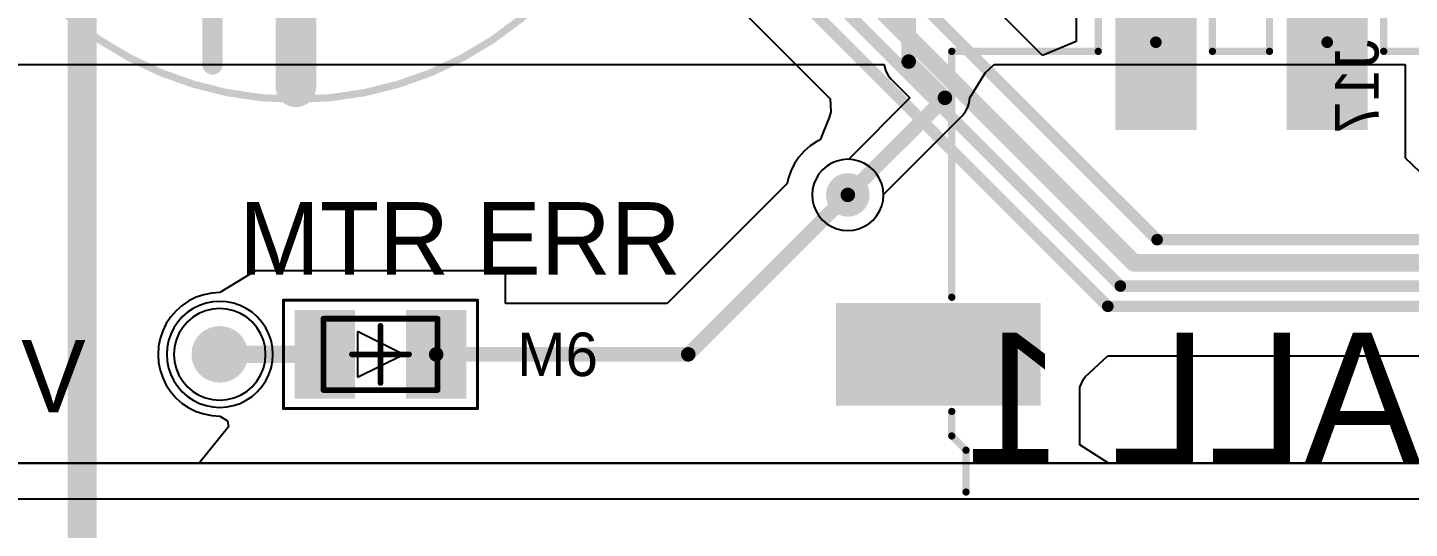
# Model space of a CAD drawing. Header units: millimetres. Extents: x 5.97 to 14.78, y 3.86 to 11.35.
# Drawn here: x 9.043 to 9.995, y 5.41 to 5.755 of the extents above; entities that cross this region are included whole.
import ezdxf

# ---------------------------------------------------------------- set-up
doc = ezdxf.new("R2010")
doc.units = ezdxf.units.MM
doc.header["$MEASUREMENT"] = 0
for name, color, linetype in [('BottomLayer', 5, 'Continuous'), ('BottomOverlay', 54, 'Continuous'), ('BottomSolder', 6, 'Continuous'), ('Mechanical13', 56, 'Continuous'), ('Mechanical15', 56, 'Continuous'), ('Mechanical4', 56, 'Continuous'), ('MidLayer1', 16, 'Continuous'), ('MidLayer2', 76, 'Continuous'), ('MultiLayer', 9, 'Continuous'), ('TopLayer', 1, 'Continuous'), ('TopOverlay', 2, 'Continuous'), ('TopPaste', 8, 'Continuous'), ('TopSolder', 216, 'Continuous')]:
    doc.layers.add(name, color=color, linetype=linetype)

# ---------------------------------------------------------------- blocks, each defined once
blk = doc.blocks.new('M_____43045_0610_171')
at = {"layer": 'TopLayer'}
for points in [[(0.19587, 0.34016), (0.24587, 0.34016), (0.19587, 0.45512), (0.24587, 0.45512)], [(0.31398, 0.34016), (0.36398, 0.34016), (0.31398, 0.45512), (0.36398, 0.45512)], [(0.43209, 0.34016), (0.48209, 0.34016), (0.43209, 0.45512), (0.48209, 0.45512)], [(0.19587, 0.15787), (0.24587, 0.15787), (0.19587, 0.27283), (0.24587, 0.27283)], [(0.31398, 0.15787), (0.36398, 0.15787), (0.31398, 0.27283), (0.36398, 0.27283)], [(0.43209, 0.15787), (0.48209, 0.15787), (0.43209, 0.27283), (0.48209, 0.27283)], [(0.13839, -0.03248), (0.13839, 0.03248), (0.00335, -0.03248), (0.00335, 0.03248)], [(0.67717, -0.03248), (0.67717, 0.03248), (0.54213, -0.03248), (0.54213, 0.03248)]]:
    blk.add_solid(points, dxfattribs=at)
at = {"layer": 'TopOverlay', "const_width": 0.005}
for points in [[(0.1811, 0.47244), (0.25984, 0.47244)], [(0.1811, 0.20904), (0.1811, 0.47244)], [(0.25984, 0.20904), (0.25984, 0.47244)], [(0.29921, 0.47244), (0.37795, 0.47244)], [(0.29921, 0.20904), (0.29921, 0.47244)], [(0.37795, 0.20904), (0.37795, 0.47244)], [(0.41732, 0.47244), (0.49606, 0.47244)], [(0.41732, 0.20904), (0.41732, 0.47244)], [(0.49606, 0.20844), (0.49606, 0.47244)], [(0.08011, 0.20904), (0.1811, 0.20904)], [(0.08011, 0.03937), (0.08011, 0.20904)], [(0.25984, 0.20904), (0.29921, 0.20904)], [(0.37795, 0.20904), (0.41732, 0.20904)], [(0.49606, 0.20844), (0.59843, 0.20844)], [(0.59843, 0.03937), (0.59843, 0.20844)], [(0.08011, -0.05631), (0.08011, -0.03937)], [(0.59706, -0.05631), (0.59706, -0.03937)], [(0.08011, -0.05631), (0.08995, -0.06615)], [(0.58721, -0.06615), (0.59706, -0.05631)], [(0.08995, -0.095), (0.08995, -0.06615)], [(0.58721, -0.095), (0.58721, -0.06615)]]:
    blk.add_lwpolyline(points, dxfattribs=at)
at = {"layer": 'TopOverlay', "const_width": 0.0025}
for points in [[(0.17985, 0.47244, 1), (0.18235, 0.47244, 1)], [(0.17985, 0.47244, 1), (0.18235, 0.47244, 1)], [(0.25859, 0.47244, 1), (0.26109, 0.47244, 1)], [(0.25859, 0.47244, 1), (0.26109, 0.47244, 1)], [(0.29796, 0.47244, 1), (0.30046, 0.47244, 1)], [(0.29796, 0.47244, 1), (0.30046, 0.47244, 1)], [(0.3767, 0.47244, 1), (0.3792, 0.47244, 1)], [(0.3767, 0.47244, 1), (0.3792, 0.47244, 1)], [(0.41607, 0.47244, 1), (0.41857, 0.47244, 1)], [(0.41607, 0.47244, 1), (0.41857, 0.47244, 1)], [(0.49481, 0.47244, 1), (0.49731, 0.47244, 1)], [(0.49481, 0.47244, 1), (0.49731, 0.47244, 1)], [(0.07886, 0.20904, 1), (0.08136, 0.20904, 1)], [(0.07886, 0.20904, 1), (0.08136, 0.20904, 1)], [(0.17985, 0.20904, 1), (0.18235, 0.20904, 1)], [(0.17985, 0.20904, 1), (0.18235, 0.20904, 1)], [(0.25859, 0.20904, 1), (0.26109, 0.20904, 1)], [(0.25859, 0.20904, 1), (0.26109, 0.20904, 1)], [(0.29796, 0.20904, 1), (0.30046, 0.20904, 1)], [(0.29796, 0.20904, 1), (0.30046, 0.20904, 1)], [(0.3767, 0.20904, 1), (0.3792, 0.20904, 1)], [(0.3767, 0.20904, 1), (0.3792, 0.20904, 1)], [(0.41607, 0.20904, 1), (0.41857, 0.20904, 1)], [(0.41607, 0.20904, 1), (0.41857, 0.20904, 1)], [(0.49481, 0.20844, 1), (0.49731, 0.20844, 1)], [(0.49481, 0.20844, 1), (0.49731, 0.20844, 1)], [(0.59718, 0.20844, 1), (0.59968, 0.20844, 1)], [(0.59718, 0.20844, 1), (0.59968, 0.20844, 1)], [(0.07886, 0.03937, 1), (0.08136, 0.03937, 1)], [(0.59718, 0.03937, 1), (0.59968, 0.03937, 1)], [(0.07886, -0.03937, 1), (0.08136, -0.03937, 1)], [(0.59581, -0.03937, 1), (0.59831, -0.03937, 1)], [(0.07886, -0.05631, 1), (0.08136, -0.05631, 1)], [(0.07886, -0.05631, 1), (0.08136, -0.05631, 1)], [(0.59581, -0.05631, 1), (0.59831, -0.05631, 1)], [(0.59581, -0.05631, 1), (0.59831, -0.05631, 1)], [(0.0887, -0.06615, 1), (0.0912, -0.06615, 1)], [(0.0887, -0.06615, 1), (0.0912, -0.06615, 1)], [(0.58596, -0.06615, 1), (0.58846, -0.06615, 1)], [(0.58596, -0.06615, 1), (0.58846, -0.06615, 1)], [(0.0887, -0.095, 1), (0.0912, -0.095, 1)], [(0.58596, -0.095, 1), (0.58846, -0.095, 1)]]:
    blk.add_lwpolyline(points, format="xyb", close=True, dxfattribs=at)
at = {"layer": 'TopPaste'}
for points in [[(0.19287, 0.33716), (0.24887, 0.33716), (0.19287, 0.45812), (0.24887, 0.45812)], [(0.31098, 0.33716), (0.36698, 0.33716), (0.31098, 0.45812), (0.36698, 0.45812)], [(0.42909, 0.33716), (0.48509, 0.33716), (0.42909, 0.45812), (0.48509, 0.45812)], [(0.19287, 0.15487), (0.24887, 0.15487), (0.19287, 0.27583), (0.24887, 0.27583)], [(0.31098, 0.15487), (0.36698, 0.15487), (0.31098, 0.27583), (0.36698, 0.27583)], [(0.42909, 0.15487), (0.48509, 0.15487), (0.42909, 0.27583), (0.48509, 0.27583)], [(0.14139, -0.03548), (0.14139, 0.03548), (0.00035, -0.03548), (0.00035, 0.03548)], [(0.68017, -0.03548), (0.68017, 0.03548), (0.53913, -0.03548), (0.53913, 0.03548)]]:
    blk.add_solid(points, dxfattribs=at)
at = {"layer": 'TopSolder'}
for points in [[(0.19337, 0.33766), (0.24837, 0.33766), (0.19337, 0.45762), (0.24837, 0.45762)], [(0.31148, 0.33766), (0.36648, 0.33766), (0.31148, 0.45762), (0.36648, 0.45762)], [(0.42959, 0.33766), (0.48459, 0.33766), (0.42959, 0.45762), (0.48459, 0.45762)], [(0.19337, 0.15537), (0.24837, 0.15537), (0.19337, 0.27533), (0.24837, 0.27533)], [(0.31148, 0.15537), (0.36648, 0.15537), (0.31148, 0.27533), (0.36648, 0.27533)], [(0.42959, 0.15537), (0.48459, 0.15537), (0.42959, 0.27533), (0.48459, 0.27533)], [(0.14089, -0.03498), (0.14089, 0.03498), (0.00085, -0.03498), (0.00085, 0.03498)], [(0.67967, -0.03498), (0.67967, 0.03498), (0.53963, -0.03498), (0.53963, 0.03498)]]:
    blk.add_solid(points, dxfattribs=at)
blk = doc.blocks.new('0805LED_RED_172')
at = {"layer": 'Mechanical13', "const_width": 0.00394}
for points in [[(-0.03937, -0.02461), (-0.03937, 0.02461)], [(-0.03937, 0.02461), (0.03937, 0.02461)], [(0.03937, -0.02461), (0.03937, 0.02461)], [(-0.03937, -0.02461), (0.03937, -0.02461)]]:
    blk.add_lwpolyline(points, dxfattribs=at)
at = {"layer": 'Mechanical13', "const_width": 0.00197}
for points in [[(-0.04035, 0.02461, 1), (-0.03839, 0.02461, 1)], [(-0.04035, 0.02461, 1), (-0.03839, 0.02461, 1)], [(0.03839, 0.02461, 1), (0.04035, 0.02461, 1)], [(0.03839, 0.02461, 1), (0.04035, 0.02461, 1)], [(-0.04035, -0.02461, 1), (-0.03839, -0.02461, 1)], [(-0.04035, -0.02461, 1), (-0.03839, -0.02461, 1)], [(0.03839, -0.02461, 1), (0.04035, -0.02461, 1)], [(0.03839, -0.02461, 1), (0.04035, -0.02461, 1)]]:
    blk.add_lwpolyline(points, format="xyb", close=True, dxfattribs=at)
at = {"layer": 'Mechanical15'}
for points, const_width in [([(-0.06693, -0.0374), (-0.06693, 0.0374)], 0.00197), ([(-0.06693, 0.0374), (0.06693, 0.0374)], 0.00197), ([(0.06693, -0.0374), (0.06693, 0.0374)], 0.00197), ([(0, -0.01969), (0, 0.01969)], 0.00394), ([(-0.01969, 0), (0.01969, 0)], 0.00394), ([(-0.06693, -0.0374), (0.06693, -0.0374)], 0.00197)]:
    blk.add_lwpolyline(points, dxfattribs=dict(at, const_width=const_width))
for points, const_width in [([(-0.06742, 0.0374, 1), (-0.06644, 0.0374, 1)], 0.000984), ([(-0.06742, 0.0374, 1), (-0.06644, 0.0374, 1)], 0.000984), ([(0.06644, 0.0374, 1), (0.06742, 0.0374, 1)], 0.000984), ([(0.06644, 0.0374, 1), (0.06742, 0.0374, 1)], 0.000984), ([(-0.00098, 0.01969, 1), (0.00098, 0.01969, 1)], 0.00197), ([(-0.02067, 0, 1), (-0.0187, 0, 1)], 0.00197), ([(0.0187, 0, 1), (0.02067, 0, 1)], 0.00197), ([(-0.00098, -0.01969, 1), (0.00098, -0.01969, 1)], 0.00197), ([(-0.06742, -0.0374, 1), (-0.06644, -0.0374, 1)], 0.000984), ([(-0.06742, -0.0374, 1), (-0.06644, -0.0374, 1)], 0.000984), ([(0.06644, -0.0374, 1), (0.06742, -0.0374, 1)], 0.000984), ([(0.06644, -0.0374, 1), (0.06742, -0.0374, 1)], 0.000984)]:
    blk.add_lwpolyline(points, format="xyb", close=True, dxfattribs=dict(at, const_width=const_width))
at = {"layer": 'TopLayer'}
for points in [[(-0.02067, -0.02756), (-0.02067, 0.02756), (-0.0561, -0.02756), (-0.0561, 0.02756)], [(0.0561, -0.02756), (0.0561, 0.02756), (0.02067, -0.02756), (0.02067, 0.02756)]]:
    blk.add_solid(points, dxfattribs=at)
at = {"layer": 'TopOverlay'}
for p, q in [((-0.01575, 0.01575), (-0.01575, -0.01575)), ((0.01575, 0), (-0.01575, 0.01575)), ((-0.01575, -0.01575), (0.01575, 0))]:
    blk.add_line(p, q, dxfattribs=at)
at = {"layer": 'TopOverlay', "const_width": 0.00394}
for points in [[(-0.01575, 0.02461), (0.01575, 0.02461)], [(-0.01575, -0.02461), (0.01575, -0.02461)]]:
    blk.add_lwpolyline(points, dxfattribs=at)
at = {"layer": 'TopOverlay', "const_width": 0.00197}
for points in [[(-0.01673, 0.02461, 1), (-0.01476, 0.02461, 1)], [(0.01476, 0.02461, 1), (0.01673, 0.02461, 1)], [(-0.01673, -0.02461, 1), (-0.01476, -0.02461, 1)], [(0.01476, -0.02461, 1), (0.01673, -0.02461, 1)]]:
    blk.add_lwpolyline(points, format="xyb", close=True, dxfattribs=at)
at = {"layer": 'TopPaste'}
for points in [[(-0.01767, -0.03056), (-0.01767, 0.03056), (-0.0591, -0.03056), (-0.0591, 0.03056)], [(0.0591, -0.03056), (0.0591, 0.03056), (0.01767, -0.03056), (0.01767, 0.03056)]]:
    blk.add_solid(points, dxfattribs=at)
at = {"layer": 'TopSolder'}
for points in [[(-0.01817, -0.03006), (-0.01817, 0.03006), (-0.0586, -0.03006), (-0.0586, 0.03006)], [(0.0586, -0.03006), (0.0586, 0.03006), (0.01817, -0.03006), (0.01817, 0.03006)]]:
    blk.add_solid(points, dxfattribs=at)
blk = doc.blocks.new('PS12_173')
at = {"layer": 'BottomLayer', "const_width": 0.03}
for points in [[(-0.015, 0.09843, 1), (0.015, 0.09843, 1)], [(-0.015, -0.09843, 1), (0.015, -0.09843, 1)]]:
    blk.add_lwpolyline(points, format="xyb", close=True, dxfattribs=at)
at = {"layer": 'BottomSolder', "const_width": 0.0325}
for points in [[(-0.01625, 0.09843, 1), (0.01625, 0.09843, 1)], [(-0.01625, -0.09843, 1), (0.01625, -0.09843, 1)]]:
    blk.add_lwpolyline(points, format="xyb", close=True, dxfattribs=at)
at = {"layer": 'MidLayer1', "const_width": 0.03}
for points in [[(-0.015, 0.09843, 1), (0.015, 0.09843, 1)], [(-0.015, -0.09843, 1), (0.015, -0.09843, 1)]]:
    blk.add_lwpolyline(points, format="xyb", close=True, dxfattribs=at)
at = {"layer": 'MidLayer2', "const_width": 0.03}
for points in [[(-0.015, 0.09843, 1), (0.015, 0.09843, 1)], [(-0.015, -0.09843, 1), (0.015, -0.09843, 1)]]:
    blk.add_lwpolyline(points, format="xyb", close=True, dxfattribs=at)
at = {"layer": 'MultiLayer', "const_width": 0.03}
for points in [[(-0.015, 0.09843, 1), (0.015, 0.09843, 1)], [(-0.015, -0.09843, 1), (0.015, -0.09843, 1)]]:
    blk.add_lwpolyline(points, format="xyb", close=True, dxfattribs=at)
at = {"layer": 'TopLayer', "const_width": 0.03}
for points in [[(-0.015, 0.09843, 1), (0.015, 0.09843, 1)], [(-0.015, -0.09843, 1), (0.015, -0.09843, 1)]]:
    blk.add_lwpolyline(points, format="xyb", close=True, dxfattribs=at)
at = {"layer": 'TopOverlay'}
for points, const_width in [([(0.24409, 0, 1), (-0.24409, 0, 1)], 0.005), ([(-0.24534, 0, 1), (-0.24284, 0, 1)], 0.0025), ([(0.24284, 0, 1), (0.24534, 0, 1)], 0.0025)]:
    blk.add_lwpolyline(points, format="xyb", close=True, dxfattribs=dict(at, const_width=const_width))
at = {"layer": 'TopSolder', "const_width": 0.0325}
for points in [[(-0.01625, 0.09843, 1), (0.01625, 0.09843, 1)], [(-0.01625, -0.09843, 1), (0.01625, -0.09843, 1)]]:
    blk.add_lwpolyline(points, format="xyb", close=True, dxfattribs=at)

msp = doc.modelspace()

# ---------------------------------------------------------------- linework, layer by layer
at = {"layer": 'BottomLayer'}
for p, q in [((8.965, 5.73), (9.63311, 5.73)), ((9.63311, 5.73), (9.63325, 5.72864)), ((9.63325, 5.72864), (9.63422, 5.72544)), ((9.70296, 5.72446), (9.70878, 5.72969)), ((9.70878, 5.72969), (9.70923, 5.73)), ((9.70923, 5.73), (9.99231, 5.73)), ((9.99231, 5.73), (9.99231, 5.6655)), ((9.63422, 5.72544), (9.6358, 5.72249)), ((9.6358, 5.72249), (9.63792, 5.7199)), ((9.63792, 5.7199), (9.65084, 5.70698)), ((9.69208, 5.70698), (9.70296, 5.72446)), ((9.65084, 5.70698), (9.60841, 5.66455)), ((9.69175, 5.70364), (9.69208, 5.70698)), ((9.68708, 5.6949), (9.6892, 5.69749)), ((9.6892, 5.69749), (9.69078, 5.70044)), ((9.69078, 5.70044), (9.69175, 5.70364)), ((9.63257, 5.64039), (9.68708, 5.6949)), ((9.59358, 5.65988), (9.59065, 5.65738)), ((9.59687, 5.6619), (9.59358, 5.65988)), ((9.60043, 5.66337), (9.59687, 5.6619)), ((9.60418, 5.66427), (9.60043, 5.66337)), ((9.60802, 5.66458), (9.60418, 5.66427)), ((9.60841, 5.66455), (9.60802, 5.66458)), ((9.99231, 5.6655), (9.99231, 5.6655)), ((9.99231, 5.6655), (10.00777, 5.65094)), ((9.58613, 5.65116), (9.58465, 5.64759)), ((9.58814, 5.65445), (9.58613, 5.65116)), ((9.59065, 5.65738), (9.58814, 5.65445)), ((9.58375, 5.64384), (9.58345, 5.64)), ((9.58465, 5.64759), (9.58375, 5.64384)), ((9.6326, 5.64), (9.63257, 5.64039)), ((9.58345, 5.64), (9.58375, 5.63616)), ((9.58375, 5.63616), (9.58465, 5.63241)), ((9.58465, 5.63241), (9.58613, 5.62884)), ((9.62992, 5.62884), (9.6314, 5.63241)), ((9.6314, 5.63241), (9.6323, 5.63616)), ((9.6323, 5.63616), (9.6326, 5.64)), ((9.58613, 5.62884), (9.58814, 5.62555)), ((9.58814, 5.62555), (9.59065, 5.62262)), ((9.59065, 5.62262), (9.59358, 5.62012)), ((9.62247, 5.62012), (9.6254, 5.62262)), ((9.6254, 5.62262), (9.62791, 5.62555)), ((9.62791, 5.62555), (9.62992, 5.62884)), ((9.59358, 5.62012), (9.59687, 5.6181)), ((9.59687, 5.6181), (9.60043, 5.61663)), ((9.60043, 5.61663), (9.60418, 5.61573)), ((9.60418, 5.61573), (9.60802, 5.61542)), ((9.60802, 5.61542), (9.61187, 5.61573)), ((9.61187, 5.61573), (9.61562, 5.61663)), ((9.61562, 5.61663), (9.61918, 5.6181)), ((9.61918, 5.6181), (9.62247, 5.62012)), ((9.16553, 5.56533), (9.161, 5.56379)), ((9.17023, 5.56627), (9.16553, 5.56533)), ((9.175, 5.56658), (9.17023, 5.56627)), ((9.17977, 5.56627), (9.175, 5.56658)), ((9.18447, 5.56533), (9.17977, 5.56627)), ((9.189, 5.56379), (9.18447, 5.56533)), ((9.14914, 5.55586), (9.14598, 5.55227)), ((9.15273, 5.55902), (9.14914, 5.55586)), ((9.15671, 5.56168), (9.15273, 5.55902)), ((9.161, 5.56379), (9.15671, 5.56168)), ((9.19329, 5.56168), (9.189, 5.56379)), ((9.19727, 5.55902), (9.19329, 5.56168)), ((9.20086, 5.55586), (9.19727, 5.55902)), ((9.20402, 5.55227), (9.20086, 5.55586)), ((9.14332, 5.54829), (9.14121, 5.544)), ((9.14598, 5.55227), (9.14332, 5.54829)), ((9.20668, 5.54829), (9.20402, 5.55227)), ((9.20879, 5.544), (9.20668, 5.54829)), ((9.13967, 5.53947), (9.13873, 5.53477)), ((9.14121, 5.544), (9.13967, 5.53947)), ((9.21033, 5.53947), (9.20879, 5.544)), ((9.21127, 5.53477), (9.21033, 5.53947)), ((9.13873, 5.53477), (9.13842, 5.53)), ((9.13842, 5.53), (9.13873, 5.52523)), ((9.21158, 5.53), (9.21127, 5.53477)), ((9.21127, 5.52523), (9.21158, 5.53)), ((9.13873, 5.52523), (9.13967, 5.52053)), ((9.13967, 5.52053), (9.14121, 5.516)), ((9.20879, 5.516), (9.21033, 5.52053)), ((9.21033, 5.52053), (9.21127, 5.52523)), ((9.14121, 5.516), (9.14332, 5.51171)), ((9.14332, 5.51171), (9.14598, 5.50773)), ((9.14598, 5.50773), (9.14914, 5.50414)), ((9.20086, 5.50414), (9.20402, 5.50773)), ((9.20402, 5.50773), (9.20668, 5.51171)), ((9.20668, 5.51171), (9.20879, 5.516)), ((9.14914, 5.50414), (9.15273, 5.50098)), ((9.15273, 5.50098), (9.15671, 5.49832)), ((9.15671, 5.49832), (9.161, 5.49621)), ((9.189, 5.49621), (9.19329, 5.49832)), ((9.19329, 5.49832), (9.19727, 5.50098)), ((9.19727, 5.50098), (9.20086, 5.50414)), ((9.161, 5.49621), (9.16553, 5.49467)), ((9.16553, 5.49467), (9.17023, 5.49373)), ((9.17023, 5.49373), (9.175, 5.49342)), ((9.175, 5.49342), (9.17977, 5.49373)), ((9.17977, 5.49373), (9.18447, 5.49467)), ((9.18447, 5.49467), (9.189, 5.49621)), ((11.645, 5.455), (8.88742, 5.455))]:
    msp.add_line(p, q, dxfattribs=at)
for points, const_width in [([(9.17, 5.73), (9.17, 6.08382)], 0.014), ([(9.65, 5.73198), (9.65, 5.885)], 0.01), ([(9.2275, 5.71459), (9.2275, 5.85157)], 0.028), ([(9.65, 5.73198), (9.675, 5.70698)], 0.01), ([(9.60802, 5.64), (9.675, 5.70698)], 0.01)]:
    msp.add_lwpolyline(points, dxfattribs=dict(at, const_width=const_width))
for points, const_width in [([(9.1665, 5.73, 1), (9.1735, 5.73, 1)], 0.007), ([(9.6475, 5.73198, 1), (9.6525, 5.73198, 1)], 0.005), ([(9.6475, 5.73198, 1), (9.6525, 5.73198, 1)], 0.005), ([(9.2205, 5.71459, 1), (9.2345, 5.71459, 1)], 0.014), ([(9.6725, 5.70698, 1), (9.6775, 5.70698, 1)], 0.005), ([(9.6725, 5.70698, 1), (9.6775, 5.70698, 1)], 0.005), ([(9.60177, 5.64, 1), (9.61427, 5.64, 1)], 0.0125), ([(9.60552, 5.64, 1), (9.61052, 5.64, 1)], 0.005), ([(9.16875, 5.53, 1), (9.18125, 5.53, 1)], 0.0125)]:
    msp.add_lwpolyline(points, format="xyb", close=True, dxfattribs=dict(at, const_width=const_width))
at = {"layer": 'BottomOverlay', "const_width": 0.014}
msp.add_lwpolyline([(9.08, 5.44238), (9.08, 6.72)], dxfattribs=at)
at = {"layer": 'BottomOverlay', "const_width": 0.007}
msp.add_lwpolyline([(9.0765, 5.44238, 1), (9.0835, 5.44238, 1)], format="xyb", close=True, dxfattribs=at)
at = {"layer": 'Mechanical4', "const_width": 0.02}
msp.add_lwpolyline([(9.08, 4.43), (9.08, 9.43)], dxfattribs=at)
at = {"layer": 'MidLayer1'}
for p, q in [((9.59358, 5.65988), (9.59065, 5.65738)), ((9.59687, 5.6619), (9.59358, 5.65988)), ((9.60043, 5.66337), (9.59687, 5.6619)), ((9.60418, 5.66427), (9.60043, 5.66337)), ((9.60802, 5.66458), (9.60418, 5.66427)), ((9.61187, 5.66427), (9.60802, 5.66458)), ((9.61562, 5.66337), (9.61187, 5.66427)), ((9.61918, 5.6619), (9.61562, 5.66337)), ((9.62247, 5.65988), (9.61918, 5.6619)), ((9.6254, 5.65738), (9.62247, 5.65988)), ((9.58613, 5.65116), (9.58465, 5.64759)), ((9.58814, 5.65445), (9.58613, 5.65116)), ((9.59065, 5.65738), (9.58814, 5.65445)), ((9.62791, 5.65445), (9.6254, 5.65738)), ((9.62992, 5.65116), (9.62791, 5.65445)), ((9.6314, 5.64759), (9.62992, 5.65116)), ((9.58375, 5.64384), (9.58345, 5.64)), ((9.58465, 5.64759), (9.58375, 5.64384)), ((9.6323, 5.64384), (9.6314, 5.64759)), ((9.6326, 5.64), (9.6323, 5.64384)), ((9.58345, 5.64), (9.58375, 5.63616)), ((9.58375, 5.63616), (9.58465, 5.63241)), ((9.58465, 5.63241), (9.58613, 5.62884)), ((9.62992, 5.62884), (9.6314, 5.63241)), ((9.6314, 5.63241), (9.6323, 5.63616)), ((9.6323, 5.63616), (9.6326, 5.64)), ((9.58613, 5.62884), (9.58814, 5.62555)), ((9.58814, 5.62555), (9.59065, 5.62262)), ((9.59065, 5.62262), (9.59358, 5.62012)), ((9.62247, 5.62012), (9.6254, 5.62262)), ((9.6254, 5.62262), (9.62791, 5.62555)), ((9.62791, 5.62555), (9.62992, 5.62884)), ((9.59358, 5.62012), (9.59687, 5.6181)), ((9.59687, 5.6181), (9.60043, 5.61663)), ((9.60043, 5.61663), (9.60418, 5.61573)), ((9.60418, 5.61573), (9.60802, 5.61542)), ((9.60802, 5.61542), (9.61187, 5.61573)), ((9.61187, 5.61573), (9.61562, 5.61663)), ((9.61562, 5.61663), (9.61918, 5.6181)), ((9.61918, 5.6181), (9.62247, 5.62012)), ((9.15643, 5.55556), (9.15266, 5.55234)), ((9.16066, 5.55815), (9.15643, 5.55556)), ((9.16524, 5.56005), (9.16066, 5.55815)), ((9.17006, 5.56121), (9.16524, 5.56005)), ((9.175, 5.5616), (9.17006, 5.56121)), ((9.17994, 5.56121), (9.175, 5.5616)), ((9.18476, 5.56005), (9.17994, 5.56121)), ((9.18934, 5.55815), (9.18476, 5.56005)), ((9.19357, 5.55556), (9.18934, 5.55815)), ((9.19734, 5.55234), (9.19357, 5.55556)), ((9.14944, 5.54857), (9.14685, 5.54434)), ((9.15266, 5.55234), (9.14944, 5.54857)), ((9.20056, 5.54857), (9.19734, 5.55234)), ((9.20315, 5.54434), (9.20056, 5.54857)), ((9.14495, 5.53976), (9.14379, 5.53494)), ((9.14685, 5.54434), (9.14495, 5.53976)), ((9.20505, 5.53976), (9.20315, 5.54434)), ((9.20621, 5.53494), (9.20505, 5.53976)), ((9.14379, 5.53494), (9.1434, 5.53)), ((9.1434, 5.53), (9.14379, 5.52506)), ((9.2066, 5.53), (9.20621, 5.53494)), ((9.20621, 5.52506), (9.2066, 5.53)), ((9.14379, 5.52506), (9.14495, 5.52024)), ((9.14495, 5.52024), (9.14685, 5.51566)), ((9.20315, 5.51566), (9.20505, 5.52024)), ((9.20505, 5.52024), (9.20621, 5.52506)), ((9.14685, 5.51566), (9.14944, 5.51143)), ((9.14944, 5.51143), (9.15266, 5.50766)), ((9.15266, 5.50766), (9.15643, 5.50444)), ((9.19357, 5.50444), (9.19734, 5.50766)), ((9.19734, 5.50766), (9.20056, 5.51143)), ((9.20056, 5.51143), (9.20315, 5.51566)), ((9.15643, 5.50444), (9.16066, 5.50185)), ((9.16066, 5.50185), (9.16524, 5.49995)), ((9.16524, 5.49995), (9.17006, 5.49879)), ((9.17006, 5.49879), (9.175, 5.4984)), ((9.175, 5.4984), (9.17994, 5.49879)), ((9.17994, 5.49879), (9.18476, 5.49995)), ((9.18476, 5.49995), (9.18934, 5.50185)), ((9.18934, 5.50185), (9.19357, 5.50444)), ((11.645, 5.455), (8.85211, 5.455))]:
    msp.add_line(p, q, dxfattribs=at)
for points, const_width in [([(9.60177, 5.64, 1), (9.61427, 5.64, 1)], 0.0125), ([(9.16525, 5.53, 1), (9.18475, 5.53, 1)], 0.0195)]:
    msp.add_lwpolyline(points, format="xyb", close=True, dxfattribs=dict(at, const_width=const_width))
at = {"layer": 'MidLayer2'}
for p, q in [((9.59358, 5.65988), (9.59065, 5.65738)), ((9.59687, 5.6619), (9.59358, 5.65988)), ((9.60043, 5.66337), (9.59687, 5.6619)), ((9.60418, 5.66427), (9.60043, 5.66337)), ((9.60802, 5.66458), (9.60418, 5.66427)), ((9.61187, 5.66427), (9.60802, 5.66458)), ((9.61562, 5.66337), (9.61187, 5.66427)), ((9.61918, 5.6619), (9.61562, 5.66337)), ((9.62247, 5.65988), (9.61918, 5.6619)), ((9.6254, 5.65738), (9.62247, 5.65988)), ((9.58613, 5.65116), (9.58465, 5.64759)), ((9.58814, 5.65445), (9.58613, 5.65116)), ((9.59065, 5.65738), (9.58814, 5.65445)), ((9.62791, 5.65445), (9.6254, 5.65738)), ((9.62992, 5.65116), (9.62791, 5.65445)), ((9.6314, 5.64759), (9.62992, 5.65116)), ((9.58375, 5.64384), (9.58345, 5.64)), ((9.58465, 5.64759), (9.58375, 5.64384)), ((9.6323, 5.64384), (9.6314, 5.64759)), ((9.6326, 5.64), (9.6323, 5.64384)), ((9.58345, 5.64), (9.58375, 5.63616)), ((9.58375, 5.63616), (9.58465, 5.63241)), ((9.58465, 5.63241), (9.58613, 5.62884)), ((9.62992, 5.62884), (9.6314, 5.63241)), ((9.6314, 5.63241), (9.6323, 5.63616)), ((9.6323, 5.63616), (9.6326, 5.64)), ((9.58613, 5.62884), (9.58814, 5.62555)), ((9.58814, 5.62555), (9.59065, 5.62262)), ((9.59065, 5.62262), (9.59358, 5.62012)), ((9.62247, 5.62012), (9.6254, 5.62262)), ((9.6254, 5.62262), (9.62791, 5.62555)), ((9.62791, 5.62555), (9.62992, 5.62884)), ((9.59358, 5.62012), (9.59687, 5.6181)), ((9.59687, 5.6181), (9.60043, 5.61663)), ((9.60043, 5.61663), (9.60418, 5.61573)), ((9.60418, 5.61573), (9.60802, 5.61542)), ((9.60802, 5.61542), (9.61187, 5.61573)), ((9.61187, 5.61573), (9.61562, 5.61663)), ((9.61562, 5.61663), (9.61918, 5.6181)), ((9.61918, 5.6181), (9.62247, 5.62012)), ((11.645, 5.455), (8.785, 5.455))]:
    msp.add_line(p, q, dxfattribs=at)
for points, const_width in [([(9.60177, 5.64, 1), (9.61427, 5.64, 1)], 0.0125), ([(9.16525, 5.53, 1), (9.18475, 5.53, 1)], 0.0195)]:
    msp.add_lwpolyline(points, format="xyb", close=True, dxfattribs=dict(at, const_width=const_width))
at = {"layer": 'MultiLayer'}
for p, q in [((8.785, 5.455), (11.645, 5.455)), ((11.695, 5.43), (8.735, 5.43))]:
    msp.add_line(p, q, dxfattribs=at)
for points, const_width in [([(9.60177, 5.64, 1), (9.61427, 5.64, 1)], 0.0125), ([(9.16525, 5.53, 1), (9.18475, 5.53, 1)], 0.0195)]:
    msp.add_lwpolyline(points, format="xyb", close=True, dxfattribs=dict(at, const_width=const_width))
at = {"layer": 'TopLayer'}
for p, q in [((9.40051, 5.90176), (9.59586, 5.7064)), ((9.74236, 5.73627), (9.66037, 5.81827)), ((9.76546, 5.81516), (9.76546, 5.74584)), ((9.76546, 5.74584), (9.74236, 5.73627)), ((9.59628, 5.69724), (9.59527, 5.69331)), ((9.59586, 5.7064), (9.59628, 5.69724)), ((9.59527, 5.69331), (9.58894, 5.67797)), ((9.57791, 5.67012), (9.57423, 5.66593)), ((9.5821, 5.67379), (9.57791, 5.67012)), ((9.58673, 5.67689), (9.5821, 5.67379)), ((9.58894, 5.67797), (9.58673, 5.67689)), ((9.57114, 5.6613), (9.56868, 5.6563)), ((9.57423, 5.66593), (9.57114, 5.6613)), ((9.56688, 5.65102), (9.56625, 5.64783)), ((9.56868, 5.6563), (9.56688, 5.65102)), ((9.56625, 5.64783), (9.4835, 5.56508)), ((9.19971, 5.58756), (9.175, 5.57259)), ((9.37192, 5.58756), (9.19971, 5.58756)), ((9.19971, 5.58756), (9.19971, 5.58756)), ((9.37192, 5.56508), (9.37192, 5.58756)), ((9.1537, 5.56689), (9.14907, 5.56379)), ((9.1587, 5.56935), (9.1537, 5.56689)), ((9.16398, 5.57114), (9.1587, 5.56935)), ((9.16944, 5.57223), (9.16398, 5.57114)), ((9.175, 5.57259), (9.16944, 5.57223)), ((9.4835, 5.56508), (9.37192, 5.56508)), ((9.14121, 5.55593), (9.13811, 5.5513)), ((9.14488, 5.56012), (9.14121, 5.55593)), ((9.14907, 5.56379), (9.14488, 5.56012)), ((9.13565, 5.5463), (9.13386, 5.54102)), ((9.13811, 5.5513), (9.13565, 5.5463)), ((9.13277, 5.53556), (9.13241, 5.53)), ((9.13386, 5.54102), (9.13277, 5.53556)), ((9.13241, 5.53), (9.13277, 5.52444)), ((9.77167, 5.5144), (9.78732, 5.52906)), ((9.78732, 5.52906), (10.09236, 5.52906)), ((9.13277, 5.52444), (9.13386, 5.51898)), ((9.13386, 5.51898), (9.13565, 5.5137)), ((9.13565, 5.5137), (9.13811, 5.5087)), ((9.13811, 5.5087), (9.14121, 5.50407)), ((9.76798, 5.50739), (9.77047, 5.5128)), ((9.76798, 5.46752), (9.76798, 5.50739)), ((9.77047, 5.5128), (9.77167, 5.5144)), ((9.14121, 5.50407), (9.14488, 5.49988)), ((9.14488, 5.49988), (9.14907, 5.49621)), ((9.14907, 5.49621), (9.1537, 5.49311)), ((9.1537, 5.49311), (9.1587, 5.49065)), ((9.1587, 5.49065), (9.16398, 5.48886)), ((9.16398, 5.48886), (9.16944, 5.48777)), ((9.16944, 5.48777), (9.175, 5.48741)), ((9.18112, 5.48), (9.16077, 5.455)), ((9.175, 5.48741), (9.18025, 5.48423)), ((9.18025, 5.48423), (9.18112, 5.48)), ((9.7878, 5.455), (9.76798, 5.46752)), ((9.16077, 5.455), (8.89535, 5.455)), ((10.09191, 5.455), (9.7878, 5.455))]:
    msp.add_line(p, q, dxfattribs=at)
for points, const_width in [([(9.44, 5.99045), (9.82132, 5.60913)], 0.008), ([(9.4287, 5.96983), (9.8054, 5.59313)], 0.012), ([(9.42125, 5.95183), (9.79595, 5.57713)], 0.008), ([(9.41462, 5.93583), (9.78732, 5.56313)], 0.008), ([(9.82046, 5.74535), (9.82046, 5.77748)], 0.008), ([(9.93857, 5.74535), (9.93857, 5.77829)], 0.008), ([(9.49802, 5.53), (9.60802, 5.64)], 0.01), ([(9.82132, 5.60913), (10.06482, 5.60913)], 0.008), ([(9.8054, 5.59313), (10.07427, 5.59313)], 0.012), ([(9.79595, 5.57713), (10.08373, 5.57713)], 0.008), ([(9.78732, 5.56313), (10.09236, 5.56313)], 0.008), ([(9.175, 5.53), (9.24743, 5.53)], 0.012), ([(9.3242, 5.53), (9.49802, 5.53)], 0.01)]:
    msp.add_lwpolyline(points, dxfattribs=dict(at, const_width=const_width))
for points, const_width in [([(9.81846, 5.74535, 1), (9.82246, 5.74535, 1)], 0.004), ([(9.93657, 5.74535, 1), (9.94057, 5.74535, 1)], 0.004), ([(9.60177, 5.64, 1), (9.61427, 5.64, 1)], 0.0125), ([(9.60552, 5.64, 1), (9.61052, 5.64, 1)], 0.005), ([(9.81932, 5.60913, 1), (9.82332, 5.60913, 1)], 0.004), ([(9.81932, 5.60913, 1), (9.82332, 5.60913, 1)], 0.004), ([(9.8024, 5.59313, 1), (9.8084, 5.59313, 1)], 0.006), ([(9.8024, 5.59313, 1), (9.8084, 5.59313, 1)], 0.006), ([(9.79395, 5.57713, 1), (9.79795, 5.57713, 1)], 0.004), ([(9.79395, 5.57713, 1), (9.79795, 5.57713, 1)], 0.004), ([(9.78532, 5.56313, 1), (9.78932, 5.56313, 1)], 0.004), ([(9.78532, 5.56313, 1), (9.78932, 5.56313, 1)], 0.004), ([(9.16875, 5.53, 1), (9.18125, 5.53, 1)], 0.0125), ([(9.172, 5.53, 1), (9.178, 5.53, 1)], 0.006), ([(9.24443, 5.53, 1), (9.25043, 5.53, 1)], 0.006), ([(9.3217, 5.53, 1), (9.3267, 5.53, 1)], 0.005), ([(9.49552, 5.53, 1), (9.50052, 5.53, 1)], 0.005), ([(9.49552, 5.53, 1), (9.50052, 5.53, 1)], 0.005)]:
    msp.add_lwpolyline(points, format="xyb", close=True, dxfattribs=dict(at, const_width=const_width))
at = {"layer": 'TopOverlay', "const_width": 0.014}
for points in [[(9.08066, 5.58), (9.08066, 5.72)], [(9.08, 5.44), (9.08, 5.46)]]:
    msp.add_lwpolyline(points, dxfattribs=at)
at = {"layer": 'TopOverlay', "const_width": 0.007}
for points in [[(9.07716, 5.72, 1), (9.08416, 5.72, 1)], [(9.07716, 5.58, 1), (9.08416, 5.58, 1)], [(9.0765, 5.46, 1), (9.0835, 5.46, 1)], [(9.0765, 5.44, 1), (9.0835, 5.44, 1)]]:
    msp.add_lwpolyline(points, format="xyb", close=True, dxfattribs=at)
at = {"layer": 'TopSolder', "const_width": 0.015}
msp.add_lwpolyline([(9.60052, 5.64, 1), (9.61552, 5.64, 1)], format="xyb", close=True, dxfattribs=at)

# ---------------------------------------------------------------- block references
at = {"rotation": 360}
for name, p in [('PS12_173', (9.2275, 5.95)), ('0805LED_RED_172', (9.28581, 5.53))]:
    msp.add_blockref(name, p, dxfattribs=at)
msp.add_blockref('M_____43045_0610_171', (9.5996, 5.53))

# ---------------------------------------------------------------- texts
at = {"layer": 'BottomOverlay', "text_generation_flag": 2}
msp.add_text('J17', height=0.03, rotation=90, dxfattribs=at).set_placement((9.974, 5.747))
msp.add_text('HALL 1', height=0.09, dxfattribs=at).set_placement((10.09, 5.455))
at = {"layer": 'TopOverlay'}
for s, height, p in [('MTR ERR', 0.05, (9.18831, 5.585)), ('M6', 0.03, (9.38, 5.515)), ('+3.3V', 0.05, (8.906, 5.49))]:
    msp.add_text(s, height=height, dxfattribs=at).set_placement(p)

doc.saveas('drawing.dxf')
